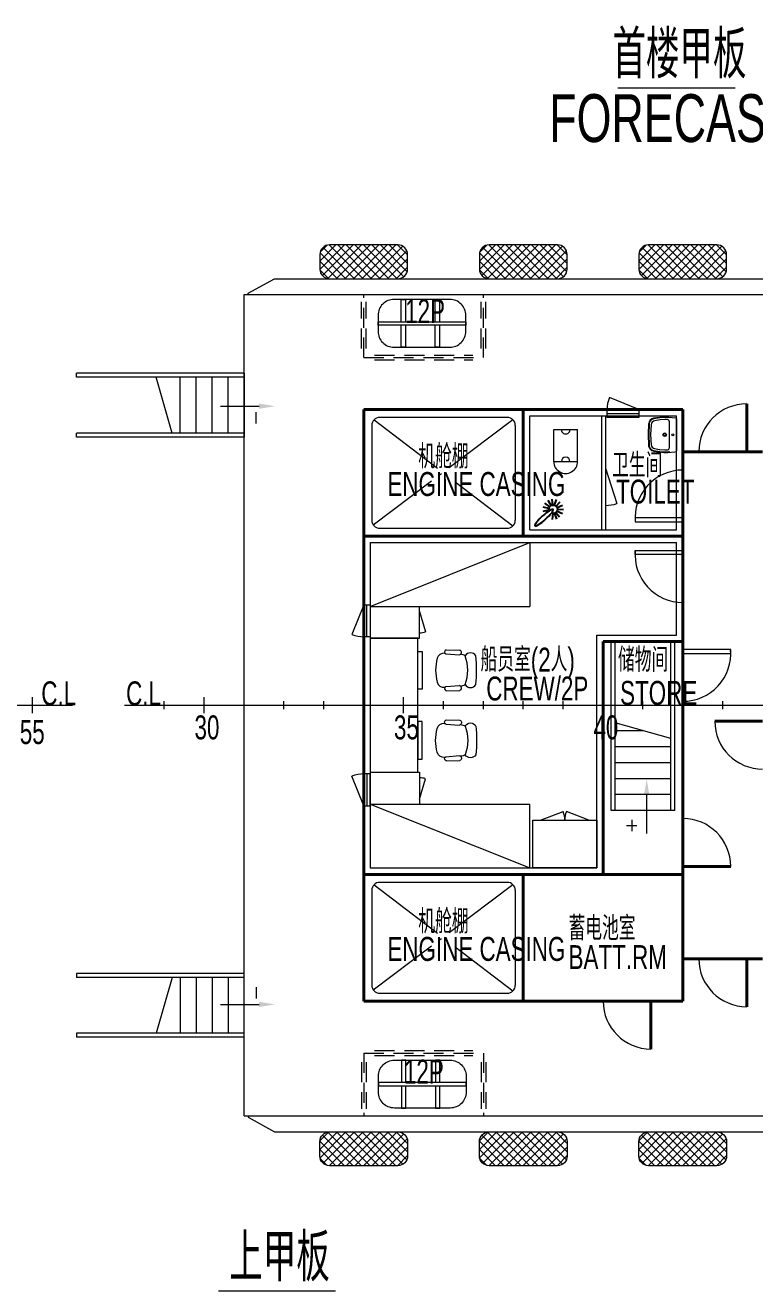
# Model space of a CAD drawing. Extents: x -550205 to -490805, y -239464 to -155364.
# Drawn here: x -523915 to -514773, y -197084 to -181216 of the extents above; entities that cross this region are included whole.
import ezdxf

# ---------------------------------------------------------------- set-up
doc = ezdxf.new("R2010")
doc.units = 0
doc.header["$LTSCALE"] = 500
doc.header["$MEASUREMENT"] = 0
doc.linetypes.add('点划线 ____ _ ____ _ ____ _ ____ _ ____ _ ____', pattern=[2.56, 2, -0.25, 0.06, -0.25])
doc.linetypes.add('虚线 __ __ __ __ __ __ __ __ __ __ __ __ __ _', pattern=[0.75, 0.5, -0.25])
doc.layers.get('0').update_dxf_attribs({"linetype": 'CONTINUOUS', "lineweight": 20})
doc.layers.add('ACCOM', color=6, linetype='CONTINUOUS')
for name, color, linetype, lineweight in [('LAYER4', 4, 'CONTINUOUS', 20), ('LAYER8', 8, 'CONTINUOUS', 20), ('点划线', 5, '点划线 ____ _ ____ _ ____ _ ____ _ ____ _ ____', 20), ('虚线', 1, '虚线 __ __ __ __ __ __ __ __ __ __ __ __ __ _', 20)]:
    doc.layers.add(name, color=color, linetype=linetype, lineweight=lineweight)
doc.styles.add('中英混排2', font='romany.shx', dxfattribs={"width": 0.7, "height": 300, "bigfont": 'hztxt.shx'})

# ---------------------------------------------------------------- blocks, each defined once
blk = doc.blocks.new('新块')
blk.add_line((0, 0), (0, 483))
blk.add_solid([(-33, 483), (33, 483), (0, 683)])
blk = doc.blocks.new('133')
at = {"color": 4, "linetype": 'ByBlock'}
for p, q in [((-284, -83), (-279, 114)), ((-225, -87), (-210, 108)), ((240, -87), (225, 108)), ((299, -83), (294, 114)), ((-235, -105), (-235, -98)), ((-235, -105), (-235, -98)), ((250, -105), (250, -98))]:
    blk.add_line(p, q, dxfattribs=at)
for centre, radius, start, end in [((-153, 263), 87.7, 120.3927, 239.6073), ((-19, 98), 203, 153.618, 171.9048), ((7, -1235), 1587, 82.5907, 97.4093), ((7, -352), 577, 69.209, 110.791), ((168, 263), 87.7, 300.3927, 59.6073), ((31, 98), 203, 7.3347, 26.2122), ((-246, 100), 36.3, 12.8663, 157.8436), ((261, 100), 36.3, 22.1564, 167.1337), ((-254, -73), 32, 198.7162, 333.9569), ((-134, -114), 102, 175, 253.8913), ((149, -114), 102, 286.1087, 5), ((269, -73), 32, 206.0431, 341.2838), ((7, 484), 716, 256.275, 283.725)]:
    blk.add_arc(centre, radius, start, end, dxfattribs=at)
blk = doc.blocks.new('A$C2C0B3BBD')
at = {"color": 0, "lineweight": 20}
for p, q in [((400, 150), (0, 150)), ((0, -150), (0, 150)), ((400, -150), (400, 150)), ((400, -150), (0, -150))]:
    blk.add_line(p, q, dxfattribs=at)
for centre, radius, start, end in [((0, 0), 54.2, 270, 90), ((400, 0), 54.2, 90, 270), ((400, 0), 150, 270, 90)]:
    blk.add_arc(centre, radius, start, end, dxfattribs=at)
blk = doc.blocks.new('A$C31681FFE')
at = {"layer": 'LAYER4', "lineweight": 20}
for p, q in [((-210, 217), (-287, 206)), ((-147, 223), (-210, 217)), ((-98, 222), (-147, 223)), ((-98, 222), (-12, 214)), ((0, 200), (0, -200)), ((-349, 139), (-356, 1)), ((-356, 1), (-349, -138)), ((-288, -204), (-211, -216)), ((-220, -216), (-157, -223)), ((-157, -223), (-108, -222)), ((-108, -222), (-22, -215))]:
    blk.add_line(p, q, dxfattribs=at)
for centre, radius, start, end in [((-278, 136), 70.4, 97.0898, 177.1038), ((-13, 201), 13.1, 355.8226, 86.2874), ((-279, -134), 70.4, 182.5915, 262.6056), ((-15, -199), 15.2, 276.5916, 355.9818)]:
    blk.add_arc(centre, radius, start, end, dxfattribs=at)
at = {"layer": 'LAYER8', "lineweight": 20}
for p, q in [((-209, 210), (-286, 199)), ((-206, 185), (-272, 176)), ((-147, 215), (-209, 210)), ((-146, 191), (-206, 185)), ((-84, 214), (-147, 215)), ((-112, 190), (-146, 191)), ((-91, 169), (-92, -169)), ((-341, 139), (-348, 1)), ((-348, 1), (-342, -137)), ((-317, 126), (-324, 1)), ((-324, 1), (-318, -125)), ((-287, -197), (-210, -209)), ((-277, -174), (-211, -184)), ((-219, -209), (-157, -215)), ((-207, -184), (-147, -190)), ((-157, -215), (-94, -214)), ((-147, -190), (-113, -190))]:
    blk.add_line(p, q, dxfattribs=at)
for centre, radius in [((-148, 0), 22.9), ((-148, 0), 15.8), ((-46, 0), 12.3)]:
    blk.add_circle(centre, radius, dxfattribs=at)
for centre, radius, start, end in [((-278, 136), 63.4, 97.0898, 177.1038), ((-265, 124), 52.8, 98.1252, 177.1038), ((-112, 169), 21.1, 359.8477, 89.4187), ((-84, 221), 7.04, 269.4187, 354.6658), ((-279, -134), 63.4, 182.6486, 262.6626), ((-265, -122), 52.8, 182.5915, 261.5663), ((-113, -169), 21.1, 270.2766, 359.8477), ((-94, -221), 7.04, 5.0296, 90.2766)]:
    blk.add_arc(centre, radius, start, end, dxfattribs=at)
blk = doc.blocks.new('131')
at = {"layer": 'ACCOM', "color": 142}
for p, q in [((-53, -295), (-127, -280)), ((-44, -275), (-106, -231)), ((-28, -260), (-66, -194)), ((35, -267), (86, -210)), ((48, -285), (118, -254)), ((53, -305), (123, -305)), ((-53, -318), (-127, -334)), ((-44, -338), (-106, -383)), ((-28, -353), (-66, -419)), ((-6, -360), (-14, -435)), ((16, -358), (39, -430)), ((35, -347), (86, -403)), ((48, -329), (118, -359))]:
    blk.add_line(p, q, dxfattribs=at)
blk.add_arc((-1, -307), 53.8, 111.8326, 66.4165, dxfattribs=at)
blk.add_ellipse((0, -152), major_axis=(0, 152), ratio=0.186395, dxfattribs=at)

msp = doc.modelspace()

# ---------------------------------------------------------------- hatches: boundary and pattern name
h = msp.add_hatch()
h.set_pattern_fill('ANSI37', color=256, scale=605.726872, style=0)
h.set_pattern_definition([(45, (301174.22, 19704.43), (-53.5391974, 53.5391974), []), (135, (301174.22, 19704.43), (-53.5391974, -53.5391974), [])])
edge = h.paths.add_edge_path()
edge.add_line((-520223.1, -184090.9), (-520223.1, -184272.6))
edge.add_arc((-520102, -184272.6), 121.1, 180, 270)
edge.add_line((-520102, -184393.8), (-519244.3, -184393.8))
edge.add_arc((-519244.3, -184272.6), 121.1, 270, 360)
edge.add_line((-519123.2, -184272.6), (-519123.2, -184090.9))
edge.add_arc((-519244.3, -184090.9), 121.1, 0, 90)
edge.add_line((-519244.3, -183969.8), (-520102, -183969.8))
edge.add_arc((-520102, -184090.9), 121.1, 90, 180)
h = msp.add_hatch()
h.set_pattern_fill('ANSI37', color=256, scale=605.726872, style=0)
h.set_pattern_definition([(45, (303174.22, 19704.43), (-53.5391974, 53.5391974), []), (135, (303174.22, 19704.43), (-53.5391974, -53.5391974), [])])
edge = h.paths.add_edge_path()
edge.add_line((-518223.1, -184090.9), (-518223.1, -184272.6))
edge.add_arc((-518102, -184272.6), 121.1, 180, 270)
edge.add_line((-518102, -184393.8), (-517244.3, -184393.8))
edge.add_arc((-517244.3, -184272.6), 121.1, 270, 360)
edge.add_line((-517123.2, -184272.6), (-517123.2, -184090.9))
edge.add_arc((-517244.3, -184090.9), 121.1, 0, 90)
edge.add_line((-517244.3, -183969.8), (-518102, -183969.8))
edge.add_arc((-518102, -184090.9), 121.1, 90, 180)
h = msp.add_hatch()
h.set_pattern_fill('ANSI37', color=256, scale=605.726872, style=0)
h.set_pattern_definition([(45, (305172.3, 19704.43), (-53.5391974, 53.5391974), []), (135, (305172.3, 19704.43), (-53.5391974, -53.5391974), [])])
edge = h.paths.add_edge_path()
edge.add_line((-516225, -184090.9), (-516225, -184272.6))
edge.add_arc((-516103.9, -184272.6), 121.1, 180, 270)
edge.add_line((-516103.9, -184393.8), (-515246.2, -184393.8))
edge.add_arc((-515246.2, -184272.6), 121.1, 270, 360)
edge.add_line((-515125.1, -184272.6), (-515125.1, -184090.9))
edge.add_arc((-515246.2, -184090.9), 121.1, 0, 90)
edge.add_line((-515246.2, -183969.8), (-516103.9, -183969.8))
edge.add_arc((-516103.9, -184090.9), 121.1, 90, 180)
h = msp.add_hatch()
h.set_pattern_fill('ANSI37', color=256, scale=605.726872, style=0)
h.set_pattern_definition([(315, (301174.22, -399190.675), (-53.5391974, -53.5391974), []), (225, (301174.22, -399190.675), (-53.5391974, 53.5391974), [])])
edge = h.paths.add_edge_path()
edge.add_line((-520223.1, -195395.3), (-520223.1, -195213.6))
edge.add_arc((-520102, -195213.6), 121.1, 90, 180, ccw=False)
edge.add_line((-520102, -195092.5), (-519244.3, -195092.5))
edge.add_arc((-519244.3, -195213.6), 121.1, 0, 90, ccw=False)
edge.add_line((-519123.2, -195213.6), (-519123.2, -195395.3))
edge.add_arc((-519244.3, -195395.3), 121.1, -90, 0, ccw=False)
edge.add_line((-519244.3, -195516.5), (-520102, -195516.5))
edge.add_arc((-520102, -195395.3), 121.1, 180, 270, ccw=False)
h = msp.add_hatch()
h.set_pattern_fill('ANSI37', color=256, scale=605.726872, style=0)
h.set_pattern_definition([(315, (303174.22, -399190.675), (-53.5391974, -53.5391974), []), (225, (303174.22, -399190.675), (-53.5391974, 53.5391974), [])])
edge = h.paths.add_edge_path()
edge.add_line((-518223.1, -195395.3), (-518223.1, -195213.6))
edge.add_arc((-518102, -195213.6), 121.1, 90, 180, ccw=False)
edge.add_line((-518102, -195092.5), (-517244.3, -195092.5))
edge.add_arc((-517244.3, -195213.6), 121.1, 0, 90, ccw=False)
edge.add_line((-517123.2, -195213.6), (-517123.2, -195395.3))
edge.add_arc((-517244.3, -195395.3), 121.1, -90, 0, ccw=False)
edge.add_line((-517244.3, -195516.5), (-518102, -195516.5))
edge.add_arc((-518102, -195395.3), 121.1, 180, 270, ccw=False)
h = msp.add_hatch()
h.set_pattern_fill('ANSI37', color=256, scale=605.726872, style=0)
h.set_pattern_definition([(315, (305172.3, -399190.675), (-53.5391974, -53.5391974), []), (225, (305172.3, -399190.675), (-53.5391974, 53.5391974), [])])
edge = h.paths.add_edge_path()
edge.add_line((-516225, -195395.3), (-516225, -195213.6))
edge.add_arc((-516103.9, -195213.6), 121.1, 90, 180, ccw=False)
edge.add_line((-516103.9, -195092.5), (-515246.2, -195092.5))
edge.add_arc((-515246.2, -195213.6), 121.1, 0, 90, ccw=False)
edge.add_line((-515125.1, -195213.6), (-515125.1, -195395.3))
edge.add_arc((-515246.2, -195395.3), 121.1, -90, 0, ccw=False)
edge.add_line((-515246.2, -195516.5), (-516103.9, -195516.5))
edge.add_arc((-516103.9, -195395.3), 121.1, 180, 270, ccw=False)

# ---------------------------------------------------------------- linework, layer by layer
for p, q in [((-516486.7, -181998.6), (-515018, -181998.6)), ((-521123.1, -184576.9), (-520792.5, -184393.2)), ((-520792.5, -184393.2), (-515539.5, -184393.2)), ((-515539.5, -184393.2), (-512028.8, -184393.2)), ((-521173.1, -194893.1), (-521173.1, -184593.1)), ((-521173.1, -184593.1), (-515587.1, -184593.1)), ((-521123.1, -184593.1), (-521123.1, -184576.9)), ((-515587.1, -184593.1), (-512032.5, -184593.1)), ((-521173.1, -185579.8), (-523273.1, -185579.8)), ((-523273.1, -185629.8), (-523273.1, -185579.8)), ((-521173.1, -185629.8), (-523273.1, -185629.8)), ((-522075.1, -186329.8), (-522273.1, -185629.8)), ((-521973.1, -186329.8), (-521973.1, -185629.8)), ((-521773.1, -186329.8), (-521773.1, -185629.8)), ((-521573.1, -186329.8), (-521573.1, -185629.8)), ((-521373.1, -186329.8), (-521373.1, -185629.8)), ((-521173.1, -185579.8), (-521173.1, -186379.8)), ((-521020.1, -186209.5), (-521020.1, -186068.5)), ((-517593.1, -186113.1), (-515753.1, -186113.1)), ((-517593.1, -187543.1), (-517593.1, -186113.1)), ((-515753.1, -187543.1), (-515753.1, -186113.1)), ((-519573.1, -186233.1), (-519573.1, -187423.1)), ((-517873.1, -186133.1), (-519473.1, -186133.1)), ((-517773.1, -186233.1), (-517773.1, -187423.1)), ((-521173.1, -186329.8), (-523273.1, -186329.8)), ((-523273.1, -186379.8), (-523273.1, -186329.8)), ((-521173.1, -186379.8), (-523273.1, -186379.8)), ((-519473.1, -187523.1), (-517873.1, -187523.1)), ((-517593.1, -187543.1), (-515753.1, -187543.1)), ((-519593.1, -187703.1), (-519593.1, -191783.1)), ((-519593.1, -187703.1), (-515753.1, -187703.1)), ((-519593.1, -188503.1), (-517593.1, -187703.1)), ((-517593.1, -187703.1), (-517593.1, -188503.1)), ((-515753.1, -188863.1), (-515753.1, -187703.1)), ((-519673.1, -188483.1), (-519822.3, -188854.3)), ((-519633.1, -188883.1), (-519633.1, -188483.1)), ((-519593.1, -188503.1), (-517593.1, -188503.1)), ((-518973.1, -188903.1), (-518973.1, -188503.1)), ((-518973.1, -188567.9), (-518899, -188822.7)), ((-519593.1, -188903.1), (-518973.1, -188903.1)), ((-516753.1, -191783.1), (-516751.8, -188863.1)), ((-516751.8, -188863.1), (-515753.1, -188863.1)), ((-516573.1, -191063.1), (-516573.1, -188943.1)), ((-516523.1, -191063.1), (-516523.1, -188943.1)), ((-515823.1, -191063.1), (-515823.1, -188943.1)), ((-515773.1, -191063.1), (-515773.1, -188943.1)), ((-535323.8, -189743.1), (-523323.8, -189743.1)), ((-523823.8, -189843.1), (-523823.8, -189643.1)), ((-522673.1, -189743.1), (-502173.1, -189743.1)), ((-522173.1, -189793.1), (-522173.1, -189693.1)), ((-521673.1, -189843.1), (-521673.1, -189643.1)), ((-521173.1, -189793.1), (-521173.1, -189693.1)), ((-520673.1, -189793.1), (-520673.1, -189693.1)), ((-520173.1, -189793.1), (-520173.1, -189693.1)), ((-519673.1, -189793.1), (-519673.1, -189693.1)), ((-519173.1, -189843.1), (-519173.1, -189643.1)), ((-518673.1, -189793.1), (-518673.1, -189693.1)), ((-518173.1, -189793.1), (-518173.1, -189693.1)), ((-517673.1, -189793.1), (-517673.1, -189693.1)), ((-517173.1, -189793.1), (-517173.1, -189693.1)), ((-516673.1, -189843.1), (-516673.1, -189643.1)), ((-516173.1, -189793.1), (-516173.1, -189693.1)), ((-515673.1, -189793.1), (-515673.1, -189693.1)), ((-515173.1, -189793.1), (-515173.1, -189693.1)), ((-515823.1, -190161.2), (-516523.1, -189963.1)), ((-516169.7, -190063.1), (-516523.1, -190063.1)), ((-515823.1, -190263.1), (-516523.1, -190263.1)), ((-515823.1, -190463.1), (-516523.1, -190463.1)), ((-519673.1, -191003.1), (-519822.3, -190632)), ((-519633.1, -190603.1), (-519633.1, -191003.1)), ((-519593.1, -190583.1), (-518973.1, -190583.1)), ((-518973.1, -190583.1), (-518973.1, -190983.1)), ((-518973.1, -190918.3), (-518899, -190663.5)), ((-515823.1, -190663.1), (-516523.1, -190663.1)), ((-515823.1, -190863.1), (-516523.1, -190863.1)), ((-519593.1, -190983.1), (-517593.1, -190983.1)), ((-519593.1, -190983.1), (-517593.1, -191783.1)), ((-517593.1, -191783.1), (-517593.1, -190983.1)), ((-517456.5, -191183.1), (-517172.5, -191076.5)), ((-516849.8, -191183.1), (-517133.8, -191076.5)), ((-515773.1, -191063.1), (-516573.1, -191063.1)), ((-516314.4, -191178.3), (-516314.4, -191319.4)), ((-516380.1, -191248.8), (-516248.7, -191248.8)), ((-519593.1, -191783.1), (-516753.1, -191783.1)), ((-517873.1, -191963.1), (-519473.1, -191963.1)), ((-519573.1, -192063.1), (-519573.1, -193253.1)), ((-517773.1, -192063.1), (-517773.1, -193253.1)), ((-521173.1, -193106.4), (-523273.1, -193106.4)), ((-523273.1, -193106.4), (-523273.1, -193156.4)), ((-521173.1, -193906.4), (-521173.1, -193106.4)), ((-521173.1, -193156.4), (-523273.1, -193156.4)), ((-522075.1, -193156.4), (-522273.1, -193856.4)), ((-521973.1, -193156.4), (-521973.1, -193856.4)), ((-521773.1, -193156.4), (-521773.1, -193856.4)), ((-521573.1, -193156.4), (-521573.1, -193856.4)), ((-521373.1, -193156.4), (-521373.1, -193856.4)), ((-521020.1, -193276.7), (-521020.1, -193417.8)), ((-519473.1, -193353.1), (-517873.1, -193353.1)), ((-521173.1, -193856.4), (-523273.1, -193856.4)), ((-523273.1, -193856.4), (-523273.1, -193906.4)), ((-521173.1, -193906.4), (-523273.1, -193906.4)), ((-521173.1, -194893.1), (-515589, -194893.1)), ((-521123.1, -194893.1), (-521123.1, -194909.3)), ((-521123.1, -194909.3), (-520792.5, -195093.1)), ((-515589, -194893.1), (-512032.5, -194893.1)), ((-520792.5, -195093.1), (-515524.7, -195093.1)), ((-515524.7, -195093.1), (-512028.8, -195093.1)), ((-521494.9, -197083.8), (-520026.3, -197083.8))]:
    msp.add_line(p, q)
at = {"color": 4}
for p, q in [((-516223.1, -186033.1), (-516594.3, -185884)), ((-516623.1, -186083.1), (-516223.1, -186083.1))]:
    msp.add_line(p, q, dxfattribs=at)
at = {"lineweight": 40}
for p, q in [((-514873.1, -186563.1), (-514873.1, -185963.1)), ((-519673.1, -186033.1), (-515673.1, -186033.1)), ((-519673.1, -186033.1), (-519673.1, -193453.1)), ((-517673.1, -187623.1), (-517673.1, -186033.1)), ((-515673.1, -193453.1), (-515673.1, -186033.1)), ((-515673.1, -186563.1), (-514673.1, -186563.1)), ((-519673.1, -187623.1), (-515673.1, -187623.1)), ((-516673.1, -188943.1), (-515673.1, -188943.1)), ((-516673.1, -191863.1), (-516673.1, -188943.1)), ((-514673.1, -189943.1), (-515273.1, -189943.1)), ((-515673.1, -191763.1), (-515073.1, -191763.1)), ((-519673.1, -191863.1), (-515673.1, -191863.1)), ((-517673.1, -191863.1), (-517673.1, -193453.1)), ((-515673.1, -192923.1), (-514673.1, -192923.1)), ((-514873.1, -192923.1), (-514873.1, -193523.1)), ((-519673.1, -193453.1), (-515673.1, -193453.1)), ((-517673.1, -193453.1), (-519673.1, -193453.1)), ((-516073.1, -193453.1), (-516073.1, -194053.1))]:
    msp.add_line(p, q, dxfattribs=at)
at = {"color": 0}
for p, q in [((-516693.1, -186113.1), (-516693.1, -187543.1)), ((-516643.1, -186113.1), (-516643.1, -187543.1)), ((-516643.1, -186768.2), (-516501.5, -187213.9))]:
    msp.add_line(p, q, dxfattribs=at)
for points in [[(-520223.1, -184090.9), (-520223.1, -184272.6, 0.4142136), (-520102, -184393.8), (-519244.3, -184393.8, 0.4142136), (-519123.2, -184272.6), (-519123.2, -184090.9, 0.4142136), (-519244.3, -183969.8), (-520102, -183969.8, 0.4142136)], [(-518223.1, -184090.9), (-518223.1, -184272.6, 0.4142136), (-518102, -184393.8), (-517244.3, -184393.8, 0.4142136), (-517123.2, -184272.6), (-517123.2, -184090.9, 0.4142136), (-517244.3, -183969.8), (-518102, -183969.8, 0.4142136)], [(-516225, -184090.9), (-516225, -184272.6, 0.4142136), (-516103.9, -184393.8), (-515246.2, -184393.8, 0.4142136), (-515125.1, -184272.6), (-515125.1, -184090.9, 0.4142136), (-515246.2, -183969.8), (-516103.9, -183969.8, 0.4142136)], [(-520223.1, -195395.3), (-520223.1, -195213.6, -0.4142136), (-520102, -195092.5), (-519244.3, -195092.5, -0.4142136), (-519123.2, -195213.6), (-519123.2, -195395.3, -0.4142136), (-519244.3, -195516.5), (-520102, -195516.5, -0.4142136)], [(-518223.1, -195395.3), (-518223.1, -195213.6, -0.4142136), (-518102, -195092.5), (-517244.3, -195092.5, -0.4142136), (-517123.2, -195213.6), (-517123.2, -195395.3, -0.4142136), (-517244.3, -195516.5), (-518102, -195516.5, -0.4142136)], [(-516225, -195395.3), (-516225, -195213.6, -0.4142136), (-516103.9, -195092.5), (-515246.2, -195092.5, -0.4142136), (-515125.1, -195213.6), (-515125.1, -195395.3, -0.4142136), (-515246.2, -195516.5), (-516103.9, -195516.5, -0.4142136)]]:
    msp.add_lwpolyline(points, format="xyb", close=True)
at = {"color": 3}
for points in [[(-519493.8, -184853.3), (-519493.8, -185053.3, 0.4142136), (-519293.8, -185253.3), (-518593.8, -185253.3, 0.4142136), (-518393.8, -185053.3), (-518393.8, -184853.3, 0.4142136), (-518593.8, -184653.3), (-519293.8, -184653.3, 0.4142136)], [(-519489.4, -194593.1), (-519489.4, -194393.1, -0.4142136), (-519289.4, -194193.1), (-518589.4, -194193.1, -0.4142136), (-518389.4, -194393.1), (-518389.4, -194593.1, -0.4142136), (-518589.4, -194793.1), (-519289.4, -194793.1, -0.4142136)]]:
    msp.add_lwpolyline(points, format="xyb", close=True, dxfattribs=at)
for points in [[(-519205.3, -184932.4), (-519205.3, -184653.3), (-519151, -184653.3), (-519151, -184932.4)], [(-518778.5, -184932.4), (-518778.5, -184653.3), (-518724.2, -184653.3), (-518724.2, -184932.4)], [(-519151, -184974.2), (-519151, -185253.3), (-519205.3, -185253.3), (-519205.3, -184974.2)], [(-518724.2, -184974.2), (-518724.2, -185253.3), (-518778.5, -185253.3), (-518778.5, -184974.2)], [(-519146.6, -194472.2), (-519146.6, -194193.1), (-519200.9, -194193.1), (-519200.9, -194472.2)], [(-518719.7, -194472.2), (-518719.7, -194193.1), (-518774.1, -194193.1), (-518774.1, -194472.2)], [(-519200.9, -194514), (-519200.9, -194793.1), (-519146.6, -194793.1), (-519146.6, -194514)], [(-518774.1, -194514), (-518774.1, -194793.1), (-518719.7, -194793.1), (-518719.7, -194514)]]:
    msp.add_lwpolyline(points, dxfattribs=at)
for points in [[(-519493.8, -184932.4), (-518393.8, -184932.4), (-518393.8, -184974.2), (-519493.8, -184974.2)], [(-519489.4, -194514), (-518389.4, -194514), (-518389.4, -194472.2), (-519489.4, -194472.2)]]:
    msp.add_lwpolyline(points, close=True, dxfattribs=at)
at = {"color": 4}
msp.add_lwpolyline([(-516623.1, -186033.1), (-516223.1, -186033.1), (-516223.1, -186133.1), (-516623.1, -186133.1)], close=True, dxfattribs=at)
at = {"color": 0}
for points in [[(-516273.1, -187393.1), (-516273.1, -187443.1), (-515673.1, -187443.1), (-515673.1, -187393.1)], [(-516273.1, -187853.1), (-516273.1, -187803.1), (-515673.1, -187803.1), (-515673.1, -187853.1)], [(-515073.1, -189093.1), (-515073.1, -189043.1), (-515673.1, -189043.1), (-515673.1, -189093.1)]]:
    msp.add_lwpolyline(points, close=True, dxfattribs=at)
for points in [[(-519673.1, -188483.1), (-519593.1, -188483.1), (-519593.1, -188883.1), (-519673.1, -188883.1)], [(-519673.1, -191003.1), (-519593.1, -191003.1), (-519593.1, -190603.1), (-519673.1, -190603.1)]]:
    msp.add_lwpolyline(points)
for points in [[(-519593.1, -188903.1), (-519593.1, -190583.1), (-518993.1, -190583.1), (-518993.1, -188903.1)], [(-518993.1, -189068.1), (-518940.6, -189068.1), (-518940.6, -189538.7), (-518993.1, -189538.7)], [(-518993.1, -190418.2), (-518940.6, -190418.2), (-518940.6, -189947.5), (-518993.1, -189947.5)], [(-516753.1, -191183.1), (-516753.1, -191783.1), (-517553.1, -191783.1), (-517553.1, -191183.1)]]:
    msp.add_lwpolyline(points, close=True)
at = {"color": 4}
msp.add_arc((-516223.1, -186033.1), 400, 158.10669, 180, dxfattribs=at)
for centre, radius, start, end in [((-514873.1, -186563.1), 600, 90, 180), ((-519473.1, -186233.1), 100, 90, 180), ((-517873.1, -186233.1), 100, 0, 90), ((-519473.1, -187423.1), 100, 180, 270), ((-517873.1, -187423.1), 100, 270, 0), ((-518973.1, -188567.9), 265.4, 270, 286.22948), ((-519673.1, -188483.1), 400, 248.10669, 270), ((-514673.1, -189943.1), 600, 180, 270), ((-519673.1, -191003.1), 400, 90, 111.89331), ((-518973.1, -190918.3), 265.4, 73.77052, 90), ((-517456.5, -191183.1), 303.4, 0, 20.58111), ((-516849.8, -191183.1), 303.4, 159.41889, 180), ((-515673.1, -191763.1), 600, 0, 90), ((-519473.1, -192063.1), 100, 90, 180), ((-517873.1, -192063.1), 100, 0, 90), ((-514873.1, -192923.1), 600, 180, 270), ((-519473.1, -193253.1), 100, 180, 270), ((-517873.1, -193253.1), 100, 270, 0), ((-516073.1, -193453.1), 600, 180, 270)]:
    msp.add_arc(centre, radius, start, end)
at = {"color": 0}
for centre, radius, start, end in [((-515673.1, -187393.1), 600, 90, 184.78019), ((-516643.1, -186768.2), 467.6, 270, 287.62981), ((-515673.1, -187853.1), 600, 175.21981, 270), ((-515673.1, -189093.1), 600, 270, 4.78019)]:
    msp.add_arc(centre, radius, start, end, dxfattribs=at)
at = {"layer": '点划线'}
for p, q in [((-517802.4, -186162.4), (-519553, -187483.4)), ((-519543.8, -186162.4), (-517802.4, -187493.8)), ((-517802.4, -191992.4), (-519553, -193313.4)), ((-519543.8, -191992.4), (-517802.4, -193323.8))]:
    msp.add_line(p, q, dxfattribs=at)
at = {"layer": '虚线'}
for p, q in [((-519703.1, -185267.3), (-519703.1, -184684.1)), ((-519673.1, -185382.9), (-519673.1, -184593.1)), ((-519643.1, -185268.9), (-519643.1, -184684.1)), ((-518203.1, -185267.3), (-518203.1, -184684.1)), ((-518173.1, -185382.9), (-518173.1, -184593.1)), ((-518143.1, -185267.3), (-518143.1, -184684.1)), ((-519673.1, -185382.9), (-518173.1, -185382.9)), ((-519538.5, -185352.9), (-518307.7, -185352.9)), ((-519538.5, -185412.9), (-518307.7, -185412.9)), ((-519703.1, -194218.9), (-519703.1, -194802.1)), ((-519673.1, -194103.4), (-519673.1, -194893.1)), ((-519673.1, -194103.4), (-518173.1, -194103.4)), ((-519643.1, -194217.4), (-519643.1, -194802.1)), ((-519538.5, -194073.4), (-518307.7, -194073.4)), ((-519538.5, -194133.4), (-518307.7, -194133.4)), ((-518203.1, -194218.9), (-518203.1, -194802.1)), ((-518173.1, -194103.4), (-518173.1, -194893.1)), ((-518143.1, -194218.9), (-518143.1, -194802.1))]:
    msp.add_line(p, q, dxfattribs=at)

# ---------------------------------------------------------------- block references
for name, p, rotation in [('新块', (-521468.8, -185992.5), 270), ('A$C31681FFE', (-515753.1, -186350.2), 0.0019527103964369)]:
    msp.add_blockref(name, p, dxfattribs=dict(rotation=rotation))
at = {"color": 0, "rotation": 270}
msp.add_blockref('A$C2C0B3BBD', (-517142.2, -186285.8), dxfattribs=at)
at = {"color": 0, "xscale": -1, "rotation": 131.9082553701617}
msp.add_blockref('131', (-517526.7, -187491.4), dxfattribs=at)
at = {"color": 0, "yscale": 0.8800000000046566, "zscale": 0.8800000000000001, "rotation": 270}
for p, xscale in [((-518567.5, -189296.8), 0.8800000000046566), ((-518567.5, -190189.4), -0.8800000000046566)]:
    msp.add_blockref('133', p, dxfattribs=dict(at, xscale=xscale))
msp.add_blockref('新块', (-516126.8, -191350.9))
at = {"xscale": -1, "rotation": 270}
msp.add_blockref('新块', (-521468.8, -193493.8), dxfattribs=at)

# ---------------------------------------------------------------- texts
at = {"color": 1, "lineweight": 20, "ltscale": 2, "style": '中英混排2', "width": 0.7}
for s, height, p in [('首楼甲板', 600, (-516556.3, -181881.3)), ('FORECASTLE DECK', 600, (-517348.2, -182679.6)), ('机舱棚', 300, (-518989.5, -186773.3)), ('卫生间', 300, (-516560.5, -186883.2)), ('ENGINE CASING ', 300, (-519376.8, -187118)), ('TOILET', 300, (-516511.2, -187213.1)), ('船员室(2人)', 300, (-518209.8, -189320.3)), ('储物间', 300, (-516486.5, -189323.7)), ('C.L', 300, (-523714.7, -189743.1)), ('C.L', 300, (-522651.6, -189743.1)), ('CREW/2P', 300, (-518137.4, -189682.8)), ('STORE', 300, (-516460.4, -189737.6)), ('55', 300, (-523984.3, -190228.6)), ('30', 300, (-521794.4, -190169.9)), ('35', 300, (-519294.4, -190169.9)), ('40', 300, (-516794.4, -190169.9)), ('机舱棚', 300, (-518989.5, -192603.3)), ('蓄电池室', 300, (-517106.1, -192689.2)), ('ENGINE CASING ', 300, (-519376.8, -192948)), ('BATT.RM', 300, (-517106.1, -193050.9)), ('上甲板', 600, (-521358.5, -196966.5))]:
    msp.add_text(s, height=height, dxfattribs=at).set_placement(p)
at = {"color": 3, "lineweight": 20, "ltscale": 2, "style": '中英混排2', "width": 0.7}
for p in [(-519154.1, -184950.9), (-519169.1, -194486.5)]:
    msp.add_text('12P', height=300, dxfattribs=at).set_placement(p)

doc.saveas('drawing.dxf')
